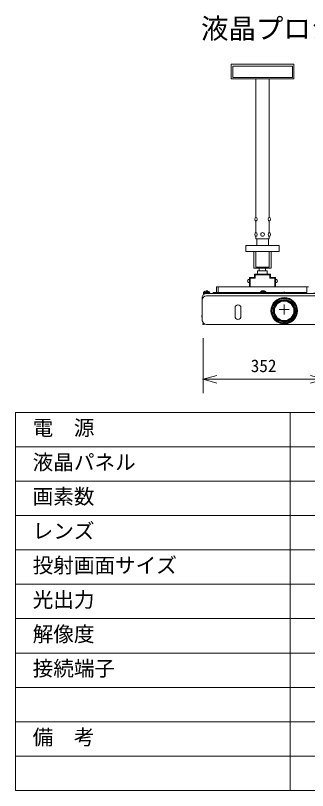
# Model space of a CAD drawing. Units: millimetres, scale not verified. Extents: x -62 to 63, y -56 to 56.
# Drawn here: x -62.5 to -20, y -56.3 to 56.5 of the extents above; entities that cross this region are included whole.
import ezdxf
from ezdxf.enums import TextEntityAlignment as Align

# ---------------------------------------------------------------- set-up
doc = ezdxf.new("R2010")
doc.units = ezdxf.units.MM
doc.header["$LTSCALE"] = 0.125
doc.header["$PDMODE"] = 32
doc.header["$PDSIZE"] = 0.0625
doc.linetypes.add('USER1', pattern=[4, 1, -1, 1, -1])
for name, color, linetype, lineweight in [('0-0_0', 7, 'Continuous', 9), ('0-2_WAKU', 1, 'Continuous', 18), ('0-4_GAIKEI', 1, 'Continuous', 18), ('0-5_SUNPO', 7, 'Continuous', 9), ('0-7_S1', 1, 'Continuous', 18)]:
    doc.layers.add(name, color=color, linetype=linetype, lineweight=lineweight)
doc.layers.add('0-1_DEFPOINTS', color=7, linetype='Continuous')
doc.layers.add('0-3_MOJI1', color=7, linetype='Continuous')
doc.styles.add('ＭＳ ゴシック', font='')
doc.styles.get('ＭＳ ゴシック').set_extended_font_data('MS Gothic')

# ---------------------------------------------------------------- blocks, each defined once
blk = doc.blocks.new('_OPEN30')
at = {"layer": '0-0_0'}
blk.add_line((0, 0), (-1, 0), dxfattribs=at)
blk.add_lwpolyline([(-1, 0.26795), (0, 0), (-1, -0.26795)], dxfattribs=at)
blk = doc.blocks.new('D6')
at = {"layer": '0-1_DEFPOINTS'}
for p in [(-37.1499, 9.9762), (-19.5499, 9.9762), (-37.1499, 1.9762)]:
    blk.add_point(p, dxfattribs=at)
at = {"layer": '0-5_SUNPO'}
for p, q in [((-37.1499, 7.9762), (-37.1499, -0.0238)), ((-19.5499, 7.9762), (-19.5499, -0.0238)), ((-21.5499, 1.9762), (-35.1499, 1.9762))]:
    blk.add_line(p, q, dxfattribs=at)
at = {"layer": '0-5_SUNPO', "xscale": 2, "yscale": 2, "rotation": 180}
blk.add_blockref('_OPEN30', (-37.1499, 1.9762), dxfattribs=at)
at = {"layer": '0-5_SUNPO', "xscale": 2, "yscale": 2}
blk.add_blockref('_OPEN30', (-19.5499, 1.9762), dxfattribs=at)
at = {"layer": '0-5_SUNPO', "style": 'ＭＳ ゴシック'}
blk.add_text('352', height=1.833, dxfattribs=at).set_placement((-30.2249, 2.4762), align=Align.BOTTOM_LEFT)

msp = doc.modelspace()

# ---------------------------------------------------------------- linework, layer by layer
at = {"layer": '0-2_WAKU', "color": 4}
for p, q in [((-62.4931, -1.2626), (62.5069, -1.2626)), ((-62.4931, -1.2626), (-62.4931, -56.2626)), ((-22.4931, -1.2626), (-22.4931, -56.2626)), ((62.5069, -56.2626), (-62.4931, -56.2626))]:
    msp.add_line(p, q, dxfattribs=at)
at = {"layer": '0-2_WAKU'}
for p, q in [((-62.4931, -6.2626), (62.5069, -6.2626)), ((-62.4931, -11.2626), (62.5069, -11.2626)), ((-62.4931, -16.2626), (62.5069, -16.2626)), ((-62.4931, -21.2626), (62.5069, -21.2626)), ((-62.4931, -26.2626), (62.5069, -26.2626)), ((-62.4931, -31.2626), (62.5069, -31.2626)), ((-62.4931, -36.2626), (62.5069, -36.2626)), ((-62.4931, -41.2626), (62.5069, -41.2626)), ((-62.4931, -46.2626), (62.5069, -46.2626)), ((-62.4931, -51.2626), (62.5069, -51.2626))]:
    msp.add_line(p, q, dxfattribs=at)
at = {"layer": '0-4_GAIKEI', "color": 7}
for p, q in [((-35.1394, 16.1572), (-35.1394, 16.0232)), ((-35.1241, 16.0082), (-35.0981, 16.0082)), ((-35.1233, 16.1572), (-35.1233, 16.1659)), ((-35.123, 16.0332), (-35.123, 16.1572)), ((-35.0981, 16.0082), (-34.9749, 16.0082)), ((-34.9149, 16.0082), (-34.9749, 16.0082)), ((-34.9494, 16.0082), (-34.9494, 15.9868)), ((-34.9149, 16.0082), (-34.8998, 16.0082)), ((-34.2257, 16.0482), (-34.2257, 16.1572)), ((-34.2255, 16.1659), (-34.2255, 16.1572)), ((-34.2244, 16.1955), (-34.2244, 16.1722)), ((-34.2094, 16.0482), (-34.2094, 16.1572)), ((-21.5687, 16.0482), (-21.5687, 16.0482)), ((-21.4727, 16.0482), (-21.4888, 16.0482)), ((-20.9239, 16.0482), (-20.9239, 16.0482)), ((-35.3244, 12.2732), (-35.3244, 15.0482)), ((-34.6744, 15.6982), (-18.3744, 15.6982)), ((-35.3244, 12.2732), (-35.3244, 12.1982)), ((-18.3744, 11.5482), (-34.6744, 11.5482))]:
    msp.add_line(p, q, dxfattribs=at)
at = {"layer": '0-4_GAIKEI'}
for p, q in [((-34.2278, 16.2082), (-35.1209, 16.2082)), ((-35.0871, 16.1572), (-35.0871, 16.0232)), ((-35.064, 16.1572), (-35.064, 16.0232)), ((-35.0454, 16.0332), (-35.0454, 16.1572)), ((-34.8849, 16.1572), (-34.8849, 16.0138)), ((-34.8684, 16.0332), (-34.8684, 16.1572)), ((-34.6994, 16.0477), (-34.6994, 16.1572)), ((-34.6494, 16.1572), (-34.6494, 16.0482)), ((-34.6394, 16.0482), (-34.6394, 16.1572)), ((-34.4639, 16.0482), (-34.4639, 16.1572)), ((-34.4226, 16.1653), (-34.4226, 16.1659)), ((-34.4197, 16.0482), (-34.4197, 16.1572)), ((-34.2848, 16.0482), (-34.2848, 16.1572)), ((-34.2617, 16.0482), (-34.2617, 16.1572)), ((-26.7981, 16.3484), (-26.8244, 16.0482)), ((-26.0244, 16.0482), (-26.0506, 16.3484)), ((-24.9994, 16.0732), (-24.9994, 16.0482)), ((-24.9044, 16.0732), (-24.9044, 16.0482)), ((-24.7744, 16.0732), (-24.7744, 16.0482)), ((-23.3183, 16.1741), (-23.4304, 16.1741)), ((-23.3197, 16.2143), (-23.4291, 16.2143)), ((-21.7494, 16.0732), (-21.7494, 16.0482)), ((-21.6926, 16.0482), (-21.6926, 16.0482)), ((-30.5319, 13.9582), (-30.5319, 12.7082)), ((-29.6669, 12.7082), (-29.6669, 13.9582)), ((-35.3494, 12.8232), (-35.3244, 12.8232)), ((-35.3071, 12.0495), (-35.3252, 12.0479)), ((-35.2739, 11.9269), (-35.3252, 12.0479)), ((-35.2654, 11.9277), (-35.2739, 11.9269)), ((-35.2225, 11.8059), (-35.2739, 11.9269)), ((-35.1945, 11.8084), (-35.2225, 11.8059))]:
    msp.add_line(p, q, dxfattribs=at)
at = {"layer": '0-4_GAIKEI', "color": 7, "lineweight": 9}
for p, q in [((-24.1012, 13.7082), (-22.6475, 13.7082)), ((-23.3744, 14.435), (-23.3744, 12.9813))]:
    msp.add_line(p, q, dxfattribs=at)
at = {"layer": '0-4_GAIKEI', "color": 7}
for points in [[(-34.6768, 16.0482), (-34.7665, 16.042), (-34.8019, 16.036), (-34.8559, 16.023), (-34.892, 16.0115), (-34.9745, 15.976), (-35.0527, 15.9285), (-35.0829, 15.9058), (-35.149, 15.8449), (-35.173, 15.8181), (-35.207, 15.7742), (-35.228, 15.7427), (-35.2703, 15.6634), (-35.284, 15.6302), (-35.3016, 15.5776), (-35.311, 15.5409), (-35.3191, 15.4982), (-35.3244, 15.4548), (-35.3244, 15.1499)], [(-35.1244, 16.1955), (-35.1244, 16.1722), (-35.1243, 16.1722), (-35.1241, 16.1722), (-35.124, 16.1721), (-35.1239, 16.1719), (-35.1238, 16.1714), (-35.1237, 16.1709), (-35.1236, 16.1702), (-35.1235, 16.1693), (-35.1234, 16.1683), (-35.1233, 16.1671), (-35.1232, 16.1653)], [(-35.1244, 16.0082), (-35.1243, 16.0082), (-35.1241, 16.0082)], [(-35.1208, 16.0232), (-35.1226, 16.0287), (-35.123, 16.0332)], [(-35.1208, 16.0232), (-35.12, 16.0215), (-35.119, 16.0199), (-35.1179, 16.0183), (-35.1167, 16.0168), (-35.1156, 16.0156), (-35.1131, 16.0134), (-35.1117, 16.0124), (-35.1102, 16.0114), (-35.1086, 16.0106), (-35.1069, 16.0098), (-35.1052, 16.0092), (-35.1018, 16.0085), (-35.1001, 16.0083), (-35.0983, 16.0082), (-35.0981, 16.0082)], [(-35.0494, 16.2577), (-35.0443, 16.2577), (-35.0291, 16.2577), (-35.0042, 16.2577), (-34.9703, 16.2577), (-34.9284, 16.2577), (-34.8795, 16.2577), (-34.825, 16.2577), (-34.7664, 16.2577), (-34.7053, 16.2577), (-34.6434, 16.2577), (-34.5823, 16.2577), (-34.5237, 16.2577), (-34.4693, 16.2577), (-34.4204, 16.2577), (-34.3784, 16.2577), (-34.3446, 16.2577), (-34.3197, 16.2577), (-34.3045, 16.2577), (-34.2994, 16.2577)], [(-18.3719, 16.0482), (-18.6794, 16.0482), (-18.9869, 16.0482), (-19.6019, 16.0482), (-24.5218, 16.0482), (-29.5993, 16.0482), (-31.2918, 16.0482), (-32.1381, 16.0482), (-32.9843, 16.0482), (-33.8306, 16.0482), (-34.2537, 16.0482), (-34.6768, 16.0482)], [(-34.2255, 16.1652), (-34.2253, 16.1684), (-34.225, 16.1709), (-34.2247, 16.1722), (-34.2247, 16.1722), (-34.2245, 16.1722), (-34.2244, 16.1722)], [(-23.0203, 16.0482), (-23.0158, 16.0482), (-23.0139, 16.0482)], [(-22.5507, 16.0482), (-22.5507, 16.0482), (-22.5508, 16.0482), (-22.551, 16.0482), (-22.5517, 16.0482), (-22.5538, 16.0482), (-22.5589, 16.0482), (-22.5664, 16.0482), (-22.567, 16.0482), (-22.5671, 16.0482)], [(-22.561, 16.0482), (-22.565, 16.0482), (-22.5658, 16.0482), (-22.5659, 16.0482), (-22.566, 16.0482)], [(-22.4392, 16.0482), (-22.4392, 16.0482), (-22.4393, 16.0482), (-22.4397, 16.0482), (-22.4401, 16.0482), (-22.4401, 16.0482)], [(-22.4222, 16.0482), (-22.4222, 16.0482), (-22.4222, 16.0482), (-22.4223, 16.0482), (-22.4226, 16.0482), (-22.4233, 16.0482), (-22.4254, 16.0482), (-22.4307, 16.0482), (-22.4385, 16.0482), (-22.4391, 16.0482), (-22.4392, 16.0482)], [(-22.3906, 16.0482), (-22.3946, 16.0482), (-22.3953, 16.0482), (-22.3955, 16.0482), (-22.3955, 16.0482)], [(-21.5739, 16.0482), (-21.5762, 16.0482), (-21.583, 16.0482), (-21.5836, 16.0482), (-21.5836, 16.0482)], [(-21.5418, 16.0482), (-21.5443, 16.0482), (-21.5556, 16.0482), (-21.5654, 16.0482), (-21.5723, 16.0482), (-21.5738, 16.0482), (-21.5739, 16.0482)], [(-21.2531, 16.0482), (-21.2616, 16.0482), (-21.2634, 16.0482), (-21.2635, 16.0482)], [(-35.2977, 15.2331), (-35.3123, 15.1735), (-35.3175, 15.1431), (-35.3212, 15.1129), (-35.3244, 15.0493), (-35.3244, 15.0482)], [(-35.3244, 15.1499), (-35.3232, 15.1305), (-35.3211, 15.1116)]]:
    msp.add_lwpolyline(points, dxfattribs=at)
at = {"layer": '0-4_GAIKEI'}
for points in [[(-35.0721, 16.1722), (-35.0641, 16.1722), (-35.0556, 16.1722), (-35.0515, 16.1709), (-35.048, 16.1671), (-35.0463, 16.1632), (-35.0454, 16.1585), (-35.0454, 16.1572)], [(-35.0428, 16.0232), (-35.0449, 16.0287), (-35.0454, 16.0332)], [(-35.0428, 16.0232), (-35.0419, 16.0215), (-35.0409, 16.0199), (-35.0399, 16.0183), (-35.0388, 16.0168), (-35.0378, 16.0156), (-35.0358, 16.0134), (-35.0347, 16.0124), (-35.0336, 16.0114), (-35.0324, 16.0106), (-35.0311, 16.0098), (-35.0299, 16.0092), (-35.0274, 16.0085), (-35.0262, 16.0083), (-35.0249, 16.0082), (-35.0248, 16.0082)], [(-34.929, 16.0332), (-34.929, 16.0275), (-34.9291, 16.0232)], [(-34.9149, 16.0082), (-34.9151, 16.0082), (-34.9167, 16.0083), (-34.9183, 16.0086), (-34.9196, 16.009), (-34.9209, 16.0096), (-34.9222, 16.0103), (-34.9234, 16.0111), (-34.9244, 16.012), (-34.9254, 16.0129), (-34.9263, 16.014), (-34.927, 16.0152), (-34.9276, 16.0163), (-34.9282, 16.0175), (-34.9286, 16.0188), (-34.9289, 16.0202), (-34.9291, 16.0217), (-34.9291, 16.0232)], [(-34.929, 16.0332), (-34.929, 16.1572), (-34.9284, 16.1614), (-34.9266, 16.1652), (-34.9238, 16.1684), (-34.9197, 16.1709), (-34.9143, 16.1722), (-34.9135, 16.1722), (-34.8994, 16.1722), (-34.8849, 16.1722), (-34.8782, 16.1709), (-34.8726, 16.1671), (-34.8698, 16.1632), (-34.8684, 16.1585), (-34.8684, 16.1572)], [(-34.865, 16.0201), (-34.8679, 16.0287), (-34.8684, 16.0332)], [(-34.7094, 16.0464), (-34.7094, 16.1572), (-34.7092, 16.1593), (-34.7089, 16.1604), (-34.7086, 16.1614), (-34.7077, 16.1634), (-34.7065, 16.1652), (-34.705, 16.1669), (-34.7031, 16.1684), (-34.702, 16.1691), (-34.7008, 16.1698), (-34.6982, 16.1709), (-34.6967, 16.1714), (-34.6951, 16.1718), (-34.6935, 16.172), (-34.6918, 16.1722), (-34.6909, 16.1722), (-34.6744, 16.1722), (-34.6578, 16.1722), (-34.656, 16.1721), (-34.6541, 16.1719), (-34.6522, 16.1714), (-34.6503, 16.1709), (-34.6487, 16.1702), (-34.6471, 16.1693), (-34.6455, 16.1683), (-34.644, 16.1671), (-34.6424, 16.1653), (-34.6416, 16.1643), (-34.641, 16.1632), (-34.6404, 16.1621), (-34.64, 16.161), (-34.6397, 16.1598), (-34.6394, 16.1585), (-34.6394, 16.1572)], [(-34.4804, 16.0482), (-34.4804, 16.1572), (-34.4797, 16.1614), (-34.4778, 16.1652), (-34.4748, 16.1684), (-34.4704, 16.1709), (-34.4646, 16.1722), (-34.4638, 16.1722), (-34.4494, 16.1722), (-34.4352, 16.1722), (-34.4289, 16.1709), (-34.4236, 16.1671), (-34.4211, 16.1632), (-34.4198, 16.1585), (-34.4197, 16.1572)], [(-34.3033, 16.0482), (-34.3033, 16.1572), (-34.3029, 16.1614), (-34.3017, 16.1652), (-34.2998, 16.1684), (-34.2971, 16.1709), (-34.2937, 16.1722), (-34.2932, 16.1722), (-34.2847, 16.1722), (-34.2767, 16.1722)], [(-26.7981, 16.3484), (-26.7924, 16.3484), (-26.7756, 16.3484), (-26.748, 16.3484), (-26.7107, 16.3484), (-26.6646, 16.3484), (-26.6112, 16.3484), (-26.5522, 16.3484), (-26.4893, 16.3484), (-26.4244, 16.3484)], [(-26.4244, 16.3484), (-26.3595, 16.3484), (-26.2965, 16.3484), (-26.2375, 16.3484), (-26.1841, 16.3484), (-26.1381, 16.3484), (-26.1007, 16.3484), (-26.0732, 16.3484), (-26.0563, 16.3484), (-26.0506, 16.3484)], [(-24.9994, 16.0732), (-24.9044, 16.0732), (-24.7744, 16.0732)], [(-23.4494, 16.0482), (-23.4487, 16.0681), (-23.4478, 16.0939), (-23.4467, 16.126), (-23.4457, 16.1528), (-23.445, 16.1723), (-23.4447, 16.1832), (-23.4441, 16.1991)], [(-23.4297, 16.1974), (-23.43, 16.1853), (-23.4307, 16.1637), (-23.4317, 16.134), (-23.4328, 16.0983)], [(-23.316, 16.0983), (-23.3171, 16.134), (-23.318, 16.1637), (-23.3187, 16.1853), (-23.3191, 16.1974)], [(-23.3046, 16.1991), (-23.3041, 16.1832), (-23.3037, 16.1723), (-23.303, 16.1528), (-23.3021, 16.126), (-23.301, 16.0939), (-23.3001, 16.0681), (-23.2994, 16.0482)], [(-22.1045, 16.0482), (-22.1045, 16.0482), (-22.1074, 16.0482), (-22.1145, 16.0482), (-22.1251, 16.0482), (-22.126, 16.0482), (-22.1261, 16.0482)], [(-22.0664, 16.0482), (-22.0664, 16.0482), (-22.0664, 16.0482), (-22.0666, 16.0482), (-22.0669, 16.0482), (-22.068, 16.0482), (-22.071, 16.0482), (-22.0888, 16.0482)], [(-21.8444, 16.0732), (-21.9744, 16.0732), (-21.9744, 16.0482)], [(-21.7494, 16.0732), (-21.8444, 16.0732), (-21.8444, 16.0482)], [(-35.3494, 12.8232), (-35.3494, 12.6982), (-35.3244, 12.6982)], [(-35.3494, 12.6982), (-35.3494, 12.5732), (-35.3244, 12.5732)]]:
    msp.add_lwpolyline(points, dxfattribs=at)
at = {"layer": '0-4_GAIKEI', "color": 7}
msp.add_circle((-23.3744, 13.5342), 1.9264, dxfattribs=at)
at = {"layer": '0-4_GAIKEI'}
for radius in [1.8525, 1.7775]:
    msp.add_circle((-23.3744, 13.5342), radius, dxfattribs=at)
at = {"layer": '0-4_GAIKEI', "color": 7}
for centre, radius, start, end in [((-35.1244, 16.1572), 0.015, 90, 180), ((-35.1244, 16.0232), 0.015, 180, 270), ((-35.0994, 16.1955), 0.025, 125.8883, 180), ((-34.6744, 15.6082), 0.75, 120, 125.8883), ((-34.6744, 15.6082), 0.75, 54.1117, 60), ((-34.2494, 16.1955), 0.025, 0, 54.1117), ((-34.2244, 16.1572), 0.015, 0, 90), ((-34.6744, 15.0482), 0.65, 90, 180), ((-34.6744, 12.1982), 0.65, 180, 270)]:
    msp.add_arc(centre, radius, start, end, dxfattribs=at)
at = {"layer": '0-4_GAIKEI'}
for centre, radius, start, end in [((-35.0721, 16.1572), 0.015, 90, 180), ((-35.0721, 16.0232), 0.015, 180, 270), ((-34.2767, 16.1572), 0.015, 0, 90), ((-26.4244, 15.6982), 0.75, 60.11183, 119.88817), ((-23.4291, 16.1993), 0.015, 90.77788, 178), ((-23.3197, 16.1993), 0.015, 2, 85.76865), ((-23.3744, 13.5167), 1.565, 90, 270), ((-23.3744, 13.5167), 1.475, 90, 270), ((-23.3744, 13.5167), 1.4749, 90, 270), ((-23.3744, 13.5167), 1.625, 90, 153.35151), ((-23.3744, 13.5167), 1.4225, 90, 270), ((-23.3744, 13.5167), 1.625, 270, 90), ((-23.3744, 13.5167), 1.565, 270, 90), ((-23.3744, 13.5167), 1.475, 270, 90), ((-23.3744, 13.5167), 1.4749, 270, 90), ((-23.3744, 13.5167), 1.4225, 270, 90), ((-30.0994, 13.9582), 0.4325, 0, 180), ((-23.3744, 13.5167), 1.625, 153.35151, 270), ((-30.0994, 12.7082), 0.4325, 180, 0)]:
    msp.add_arc(centre, radius, start, end, dxfattribs=at)
at = {"layer": '0-4_GAIKEI', "color": 7, "linetype": 'USER1'}
for start, end in [(90, 146.24599), (33.75401, 90)]:
    msp.add_arc((-34.6744, 16.0203), 0.4279, start, end, dxfattribs=at)
at = {"layer": '0-7_S1'}
for p, q in [((-21.9678, 49.3895), (-31.0809, 49.3895)), ((-31.0809, 47.2626), (-31.0809, 49.3895)), ((-30.8707, 49.1131), (-22.178, 49.1131)), ((-30.8707, 49.1131), (-30.8707, 47.4727)), ((-22.178, 49.1131), (-22.178, 47.4727)), ((-30.8707, 47.4727), (-22.178, 47.4727)), ((-27.4866, 27.1023), (-27.4866, 47.2737)), ((-25.5622, 27.1031), (-25.5622, 47.2737)), ((-27.4866, 24.8916), (-27.4866, 26.5558)), ((-25.5622, 24.8924), (-25.5622, 26.5549)), ((-27.4866, 23.9937), (-27.4866, 24.3451)), ((-27.4866, 23.9937), (-25.5622, 23.9937)), ((-27.3806, 23.9937), (-27.3806, 23.0119)), ((-25.6682, 23.9937), (-25.6682, 23.0119)), ((-25.5622, 23.9937), (-25.5622, 24.3442)), ((-28.9793, 23.0119), (-24.1207, 23.0119)), ((-28.9793, 22.14), (-28.9793, 23.0119)), ((-24.1207, 22.14), (-24.1207, 23.0119)), ((-28.9793, 22.14), (-24.1207, 22.14)), ((-27.7919, 19.7484), (-27.7919, 22.14)), ((-27.4998, 19.8821), (-27.4998, 22.14)), ((-25.5489, 19.8821), (-25.5489, 22.14)), ((-25.2568, 19.7484), (-25.2568, 22.14)), ((-27.7919, 19.7484), (-25.2568, 19.7484)), ((-27.4998, 19.8821), (-25.5489, 19.8821)), ((-27.0107, 19.3519), (-27.0107, 19.7484)), ((-26.0893, 19.3519), (-26.0893, 19.7484)), ((-28.431, 18.3544), (-27.702, 18.3544)), ((-28.431, 16.9948), (-28.431, 18.3544)), ((-28.3085, 16.9948), (-28.3085, 18.3544)), ((-28.3085, 18.2831), (-27.5794, 18.2831)), ((-27.702, 18.8531), (-25.3467, 18.8531)), ((-27.702, 18.3544), (-27.702, 18.8531)), ((-27.5794, 18.2831), (-27.5794, 18.7665)), ((-27.5794, 18.7665), (-25.4693, 18.7665)), ((-25.4693, 18.2831), (-25.4693, 18.7665)), ((-24.7403, 18.2831), (-25.4693, 18.2831)), ((-25.3467, 18.3544), (-25.3467, 18.8531)), ((-24.7403, 16.9948), (-24.7403, 18.3544)), ((-19.8261, 16.9948), (-33.2226, 16.9948)), ((-33.2226, 16.9948), (-33.2226, 16.1618)), ((-32.9753, 16.9948), (-32.9753, 16.1618)), ((-33.7073, 16.1618), (-33.7073, 16.0482))]:
    msp.add_line(p, q, dxfattribs=at)
for points in [[(-31.0809, 47.2626), (-21.9678, 47.2626), (-21.9678, 49.3895)], [(-25.8333, 18.8531), (-25.8333, 19.3519), (-27.2666, 19.3519), (-27.2666, 18.8531)], [(-24.6177, 16.9948), (-24.6177, 18.3544), (-25.3467, 18.3544)], [(-20.0734, 16.9948), (-20.0734, 16.1618), (-33.7073, 16.1618)], [(-19.0225, 16.1618), (-19.0225, 16.0482), (-33.7073, 16.0482)]]:
    msp.add_lwpolyline(points, dxfattribs=at)
msp.add_circle((-26.525, 24.6401), 0.2698, dxfattribs=at)
for centre, start, end in [((-28.4544, 17.8509), 84.54252, 275.45748), ((-24.5943, 17.8509), 264.54252, 95.45748)]:
    msp.add_arc(centre, 0.2461, start, end, dxfattribs=at)
for centre in [(-27.5005, 26.829), (-25.5583, 26.829), (-27.5005, 24.6183), (-25.5583, 24.6183)]:
    msp.add_ellipse(centre, major_axis=(0, 0.2742), ratio=0.619048, dxfattribs=at)

# ---------------------------------------------------------------- block references
at = {"layer": '0-5_SUNPO'}
msp.add_blockref('D6', (1.9838, 1.5783), dxfattribs=at)

# ---------------------------------------------------------------- texts
at = {"layer": '0-3_MOJI1', "style": 'ＭＳ ゴシック'}
for s, height, p in [('液晶プロジェクター天吊り金具付', 2.933, (-35.4931, 52.2375)), ('電\u3000源', 2.199, (-59.9931, -5.2626)), ('液晶パネル', 2.199, (-59.9931, -10.2626)), ('画素数', 2.199, (-59.9931, -15.2626)), ('レンズ', 2.199, (-59.9931, -20.2626)), ('投射画面サイズ', 2.199, (-59.9931, -25.2626)), ('光出力', 2.199, (-59.9931, -30.2626)), ('解像度', 2.199, (-59.9931, -35.2626)), ('接続端子', 2.199, (-59.9931, -40.2626)), ('備\u3000考', 2.199, (-59.9931, -50.2626))]:
    msp.add_text(s, height=height, dxfattribs=at).set_placement(p, align=Align.BOTTOM_LEFT)

doc.saveas('drawing.dxf')
